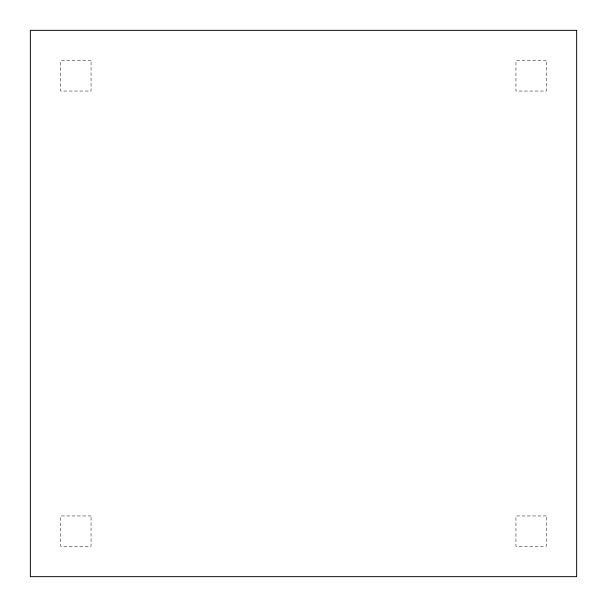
<?xml version="1.0" encoding="UTF-8"?>
<svg xmlns="http://www.w3.org/2000/svg" width="607" height="607" viewBox="0 0 607 607"><rect width="100%" height="100%" fill="white"/><g stroke="black" fill="none" stroke-linecap="round" stroke-linejoin="round"><path stroke-width="0.46" stroke-dasharray="3.04 2.28" d="M91.05 60.7L60.7 60.7L60.7 91.05L91.05 91.05L91.05 60.7M546.3 60.7L515.95 60.7L515.95 91.05L546.3 91.05L546.3 60.7M91.05 515.95L60.7 515.95L60.7 546.3L91.05 546.3L91.05 515.95M546.3 515.95L515.95 515.95L515.95 546.3L546.3 546.3L546.3 515.95"/><path stroke-width="0.91" d="M576.65 30.35L30.35 30.35L30.35 576.65L576.65 576.65L576.65 30.35"/></g></svg>
